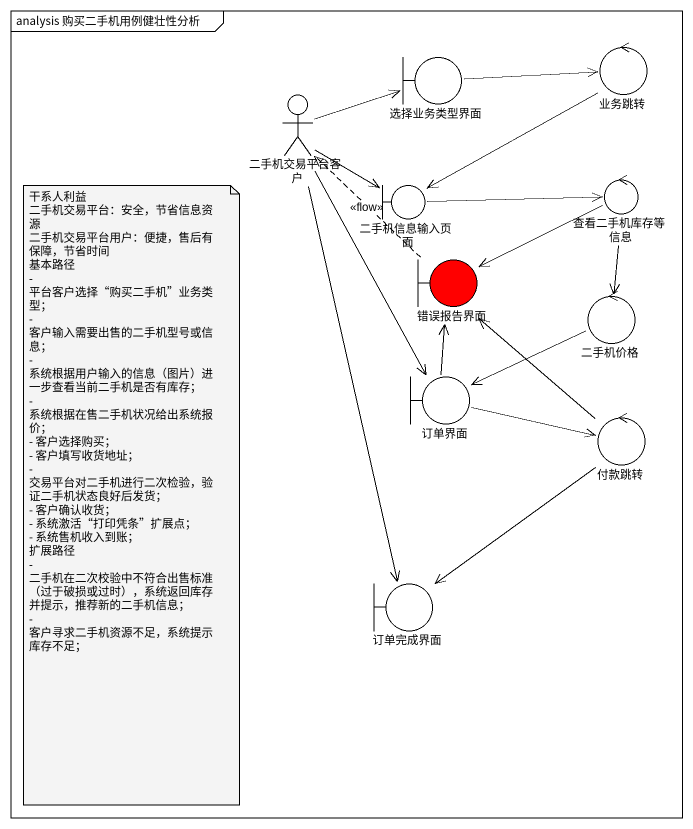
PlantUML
@startuml
mainframe analysis 购买二手机用例健壮性分析
boundary 选择业务类型界面
control 业务跳转
actor 二手机交易平台客户
boundary 二手机信息输入页面
control 查看二手机库存等信息
boundary 错误报告界面 #FF0000
control 二手机价格
boundary 订单界面
control 付款跳转
boundary 订单完成界面
选择业务类型界面 -right-> 业务跳转
业务跳转 --> 二手机信息输入页面
二手机交易平台客户 -right-> 选择业务类型界面
二手机交易平台客户 --> 二手机信息输入页面
二手机交易平台客户 --> 订单界面
二手机交易平台客户 --> 订单完成界面
二手机信息输入页面 -right-> 查看二手机库存等信息
查看二手机库存等信息 -left-> 错误报告界面
查看二手机库存等信息 --> 二手机价格
错误报告界面 .up.> 二手机交易平台客户 : <<flow>>
二手机价格 -left-> 订单界面
订单界面 -up-> 错误报告界面
订单界面 -right-> 付款跳转
付款跳转 -up-> 错误报告界面
付款跳转 --> 订单完成界面
note as N1
  干系人利益
  二手机交易平台：安全，节省信息资源
  二手机交易平台用户：便捷，售后有保障，节省时间
  基本路径
  - 平台客户选择“购买二手机”业务类型；
  - 客户输入需要出售的二手机型号或信息；
  - 系统根据用户输入的信息（图片）进一步查看当前二手机是否有库存；
  - 系统根据在售二手机状况给出系统报价；
  - 客户选择购买；
  - 客户填写收货地址；
  - 交易平台对二手机进行二次检验，验证二手机状态良好后发货；
  - 客户确认收货；
  - 系统激活“打印凭条”扩展点；
  - 系统售机收入到账；
  扩展路径
  - 二手机在二次校验中不符合出售标准（过于破损或过时），系统返回库存并提示，推荐新的二手机信息；
  - 客户寻求二手机资源不足，系统提示库存不足；
end note
@enduml
